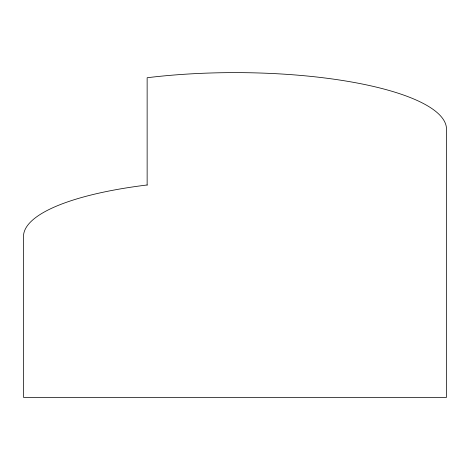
<?xml version="1.0" encoding="UTF-8"?>
<svg xmlns="http://www.w3.org/2000/svg" width="470" height="470" viewBox="0 0 470 470"><rect width="100%" height="100%" fill="white"/><g stroke="black" fill="none" stroke-linecap="round" stroke-linejoin="round"><path stroke-width="0.7" d="M147.139 185.151L147.139 77.738A211.5 56.635 0 0 1 446.5 129.256L446.5 397.379L23.5 397.379L23.5 236.504A211.5 56.635 0 0 1 147.139 184.986"/></g></svg>
